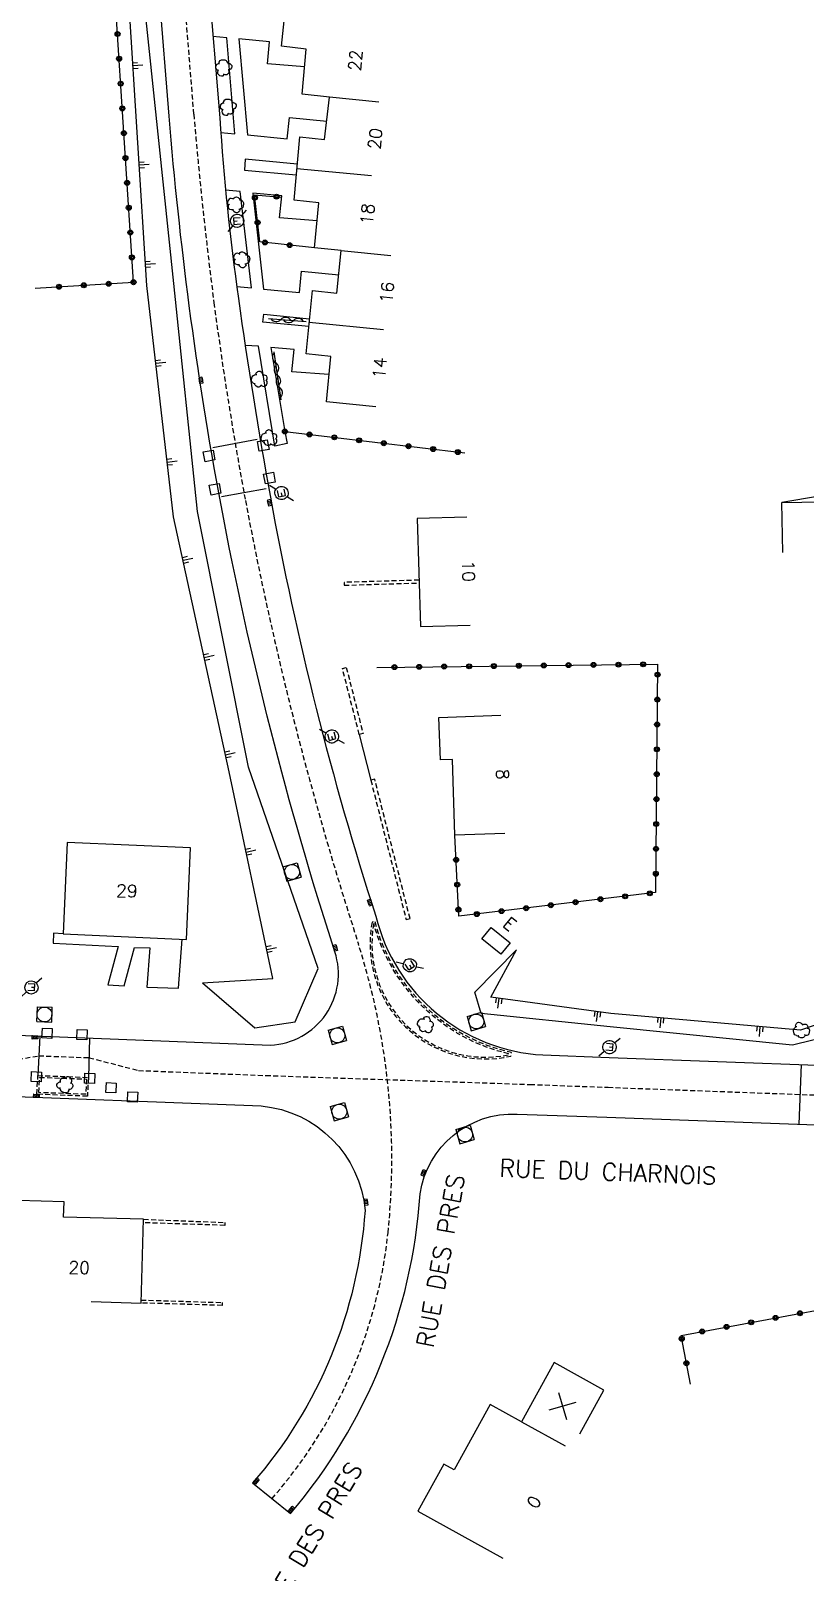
# Model space of a CAD drawing. Header units: millimetres. Extents: x 150999 to 152000, y 125999 to 127001.
# Drawn here: x 151342.5 to 151420.3, y 126231.1 to 126386 of the extents above; entities that cross this region are included whole.
import ezdxf
from ezdxf.enums import TextEntityAlignment as Align

# ---------------------------------------------------------------- set-up
doc = ezdxf.new("R2010")
doc.units = ezdxf.units.MM
doc.linetypes.add('DASHED', pattern=[0.75, 0.5, -0.25])
doc.layers.get('0').update_dxf_attribs({"linetype": 'CONTINUOUS'})
for name, color, linetype in [('W0001', 6, 'DASHED'), ('W0008', 7, 'CONTINUOUS'), ('W0100', 7, 'CONTINUOUS'), ('W0112', 1, 'DASHED'), ('W0211', 2, 'CONTINUOUS'), ('W0300', 7, 'CONTINUOUS'), ('W0310', 3, 'CONTINUOUS'), ('W0322', 7, 'CONTINUOUS'), ('W0334', 7, 'CONTINUOUS'), ('W0400', 7, 'CONTINUOUS'), ('W0420', 7, 'CONTINUOUS'), ('W0471', 7, 'CONTINUOUS'), ('W0984', 7, 'CONTINUOUS'), ('W0989', 7, 'CONTINUOUS'), ('W0991', 7, 'CONTINUOUS'), ('W1102', 7, 'CONTINUOUS')]:
    doc.layers.add(name, color=color, linetype=linetype)
doc.styles.get("Standard").update_dxf_attribs({"font": 'romans.shx', "width": 0.85})

# ---------------------------------------------------------------- blocks, each defined once
blk = doc.blocks.new('t322o')
at = {"color": 0, "linetype": 'Continuous'}
for radius in [0.25, 0.15]:
    blk.add_circle((0, 0), radius, dxfattribs=at)
blk = doc.blocks.new('t310o')
at = {"color": 0, "linetype": 'Continuous'}
for centre, start, end in [((-0.5, 0.38), 216.8699, 323.1304), ((0.5, -0.37), 36.8699, 143.1303)]:
    blk.add_arc(centre, 0.625, start, end, dxfattribs=at)
blk = doc.blocks.new('t211o')
at = {"color": 0, "linetype": 'Continuous'}
for p, q in [((-0.29, 0.5), (-0.29, 0)), ((0, 1), (0, 0)), ((0.29, 0.5), (0.29, 0))]:
    blk.add_line(p, q, dxfattribs=at)
blk = doc.blocks.new('T300')
for p, q in [((-0.8, 0.51), (-0.86, 0.34)), ((-0.86, 0.34), (-0.86, 0.17)), ((-0.86, 0.17), (-0.74, 0.06)), ((-0.69, 0.63), (-0.8, 0.51)), ((-0.8, -0.06), (-0.74, 0.06)), ((-0.74, 0.06), (-0.69, 0.11)), ((-0.57, 0.69), (-0.69, 0.63)), ((-0.46, 0.69), (-0.57, 0.69)), ((-0.29, 0.63), (-0.46, 0.69)), ((-0.29, 0.63), (-0.17, 0.74)), ((-0.23, 0.57), (-0.29, 0.63)), ((-0.17, 0.74), (-0.06, 0.8)), ((-0.06, 0.8), (0.06, 0.8)), ((0.06, 0.8), (0.23, 0.74)), ((0.23, 0.74), (0.34, 0.63)), ((0.34, 0.63), (0.4, 0.51)), ((0.46, 0.46), (0.34, 0.46)), ((0.4, 0.51), (0.4, 0.46)), ((0.57, 0.4), (0.46, 0.46)), ((0.57, 0.4), (0.69, 0.29)), ((0.69, 0.29), (0.74, 0.17)), ((0.74, 0.06), (0.69, -0.17)), ((0.74, 0.17), (0.74, 0.06)), ((-0.8, -0.17), (-0.8, -0.06)), ((-0.8, -0.23), (-0.8, -0.17)), ((-0.74, -0.34), (-0.8, -0.23)), ((-0.69, -0.4), (-0.74, -0.34)), ((-0.51, -0.46), (-0.69, -0.4)), ((-0.4, -0.46), (-0.51, -0.46)), ((-0.4, -0.46), (-0.34, -0.46)), ((-0.34, -0.46), (-0.34, -0.4)), ((-0.34, -0.51), (-0.34, -0.46)), ((-0.29, -0.63), (-0.34, -0.51)), ((-0.17, -0.74), (-0.29, -0.63)), ((-0.06, -0.8), (-0.17, -0.74)), ((0.06, -0.8), (-0.06, -0.8)), ((0.17, -0.74), (0.06, -0.8)), ((0.23, -0.69), (0.17, -0.74)), ((0.29, -0.46), (0.23, -0.46)), ((0.29, -0.63), (0.23, -0.69)), ((0.46, -0.4), (0.29, -0.46)), ((0.34, -0.51), (0.29, -0.63)), ((0.34, -0.51), (0.34, -0.46)), ((0.57, -0.34), (0.46, -0.4)), ((0.63, -0.29), (0.57, -0.34)), ((0.69, -0.17), (0.63, -0.29))]:
    blk.add_line(p, q)
blk = doc.blocks.new('T471')
for p, q in [((-0.333334, 0.333334), (-0.333334, -0.333334)), ((-0.333334, 0.333334), (0.333334, 0.333334)), ((-0.333334, 0), (0, 0)), ((0.500001, 0.500001), (1.000002, 1.000002)), ((-0.500001, -0.500001), (-1.000002, -1.000002)), ((-0.333334, -0.333334), (0.333334, -0.333334))]:
    blk.add_line(p, q)
blk.add_ellipse((0, 0), major_axis=(0.471405, 0.471405), ratio=1, start_param=5.4977871438, end_param=11.780972451)
blk = doc.blocks.new('T400')
for p, q in [((-0.15, 0.3), (0.15, 0.3)), ((-0.15, -0.25), (-0.15, 0.3)), ((-0.15, 0.15), (0.15, 0.15)), ((-0.15, 0), (0.15, 0)), ((0.15, 0.3), (0.15, -0.25)), ((-0.15, -0.15), (0.15, -0.15)), ((-0.15, -0.25), (-0.15, -0.3)), ((-0.15, -0.3), (0.15, -0.3)), ((0.15, -0.3), (0.15, -0.25))]:
    blk.add_line(p, q)
blk = doc.blocks.new('t112o')
at = {"color": 0, "linetype": 'Continuous'}
for p, q in [((-0.5, 0.5), (0.5, 0.5)), ((-0.5, -0.5), (-0.5, 0.5)), ((0.5, 0.5), (0.5, -0.5)), ((0.5, -0.5), (-0.5, -0.5))]:
    blk.add_line(p, q, dxfattribs=at)
blk = doc.blocks.new('T420')
for p, q in [((0.75, 0.75), (-0.75, 0.75)), ((-0.75, 0.75), (-0.75, -0.75)), ((0.75, 0.75), (0.75, -0.75)), ((0.75, -0.75), (-0.75, -0.75))]:
    blk.add_line(p, q)
blk.add_ellipse((0, 0), major_axis=(-0.53, 0.53), ratio=1, start_param=3.926991, end_param=10.210176)
blk = doc.blocks.new('t991o')
at = {"color": 0, "linetype": 'Continuous'}
for p, q in [((-1, 1), (1, -1)), ((-1, -1), (1, 1))]:
    blk.add_line(p, q, dxfattribs=at)

msp = doc.modelspace()

# ---------------------------------------------------------------- linework, layer by layer
at = {"layer": 'W0001'}
for points in [[(151483.07, 126014.25, -0.000463), (151465.48, 126121.41, 0.000328), (151442.8, 126260.36, 0.101931), (151437.67, 126274.58, -0.295589), (151437.91, 126280.29, 0.116471), (151443.73, 126299.09, -0.011498), (151445.36, 126310.69, 0.049077), (151450.21, 126349.63, 0.050108), (151447.47, 126388.3, -0.000595), (151431.9, 126478.98), (151424.7, 126521.56, 0.002254), (151411.43, 126599.34, 0.406265), (151396.07, 126610.27), (151389.67, 126609.02, 0.044346), (151379.93, 126606.54), (151374.75, 126605.55), (151370.37, 126603.33), (151366.54, 126599.96), (151356.47, 126594.23), (151321.48, 126574.08), (151307.47, 126566.04)], [(151366.76, 126238.5, 0.154631), (151378.41, 126265.19, 0.103525), (151375.44, 126294.22, -0.03208), (151364.09, 126338.78, -0.013787), (151360.93, 126358.66, -0.01199), (151358.91, 126377.59), (151357.94, 126389.7), (151354.32, 126433.99), (151352.73, 126453.04), (151350.45, 126481.2), (151349.24, 126496.27), (151347.54, 126516.77), (151346.67, 126527.46), (151343.86, 126561.44, 0.049583), (151341.99, 126571.64, 0.07302), (151336.86, 126582.94, 0.51535)]]:
    msp.add_lwpolyline(points, format="xyb", dxfattribs=at)
msp.add_lwpolyline([(151335.91, 126282.18), (151338.29, 126282.09), (151343.34, 126282.99), (151348.38, 126282.8), (151353.34, 126281.51), (151366.14, 126281.01), (151392.67, 126280.11), (151400.51, 126279.82), (151437.08, 126278.47)], dxfattribs=at)
at = {"layer": 'W0008'}
for points in [[(151763.23, 126502.82, 0.04784), (151738.65, 126543.01, 0.037428), (151713.93, 126571.65, 0.026113), (151676.15, 126603.66, 0.043958), (151645.47, 126626.27, 0.06869), (151615.89, 126637.24, -0.067758), (151606.11, 126641.3), (151586.22, 126653.91, 0.190937), (151564.94, 126657.36, 0.061077), (151535.82, 126646.97), (151496.35, 126627.17, 0.390129), (151493.8, 126619.04), (151499.22, 126608.77, -0.421219), (151497.79, 126604.32, 0.00231), (151458, 126584.35), (151443.59, 126577.08), (151441.44, 126575.97), (151435.75, 126573.12, -0.483704), (151417.29, 126583.22, -0.000014), (151404.9, 126655.69)], [(151336.03, 126285.25), (151366.6, 126284.07, 0.496368), (151373.07, 126293.45, -0.032084), (151361.64, 126338.32, -0.013787), (151358.45, 126358.33, -0.011991), (151356.42, 126377.39), (151355.45, 126389.5), (151351.83, 126433.78), (151350.23, 126452.84), (151347.96, 126481), (151346.75, 126496.07), (151345.05, 126516.56), (151344.18, 126527.25), (151340.86, 126567.41, 0.526207), (151328.85, 126574.84), (151308.98, 126563.41)], [(151360.34, 126391.27), (151361.52, 126377.23, 0.018577), (151363.38, 126359.08, 0.010334), (151366.59, 126339.13, 0.033101), (151377.19, 126297.01, 0.330111), (151393.97, 126283.07), (151400.62, 126282.82), (151422.39, 126282.01, 0.387794), (151440.52, 126297.36, -0.013612), (151442.42, 126311.26, 0.049197), (151447.22, 126349.71, 0.050115), (151444.52, 126387.79, -0.000595), (151428.95, 126478.48)], [(151335.79, 126279.11), (151365.68, 126277.95, -0.363213), (151376.1, 126267.45, -0.163826), (151364.81, 126240.08), (151368.62, 126237, 0.160584), (151381.63, 126269.11, -0.383744), (151391.37, 126277.14), (151400.4, 126276.82), (151421.38, 126276.05, -0.357579), (151439.46, 126260.09, -0.000346), (151462.32, 126120.89, 0.000429), (151478.61, 126021.62, -0.383101), (151474.26, 126015.05), (151447.21, 126008, 0.008769), (151416.11, 126000, -0.009773)]]:
    msp.add_lwpolyline(points, format="xyb", dxfattribs=at)
at = {"layer": 'W0100'}
for points in [[(151377.19, 126348.21), (151372.22, 126348.69), (151372.66, 126353.26), (151370.19, 126353.51), (151370.81, 126359.88), (151373.28, 126359.63), (151373.71, 126363.9), (151371.02, 126364.18), (151371.45, 126368.69), (151368.97, 126368.97), (151369.56, 126375.34), (151372.04, 126375.06), (151372.52, 126379.31), (151369.77, 126379.62), (151370.2, 126384.14), (151367.71, 126384.42), (151368.03, 126387.63)], [(151418.06, 126333.57), (151417.97, 126338.57), (151425.96, 126338.71), (151426.23, 126327.6), (151421.24, 126327.48)], [(151386.33, 126337.11), (151381.33, 126336.96), (151381.66, 126326.12), (151386.65, 126326.27)], [(151390.13, 126305.34), (151385.13, 126305.17), (151384.88, 126312.77), (151383.67, 126312.73), (151383.53, 126316.99), (151389.73, 126317.2)], [(151348.6, 126258.3), (151353.6, 126258.15), (151353.86, 126266.56), (151345.83, 126266.78), (151345.87, 126268.32), (151341.26, 126268.44), (151341.08, 126261.9)], [(151397.66, 126245.02), (151400.08, 126249.4), (151395.09, 126252.16), (151391.81, 126246.22), (151388.67, 126247.95), (151385.05, 126241.38), (151384, 126241.96), (151381.39, 126237.22), (151389.95, 126232.5)]]:
    msp.add_lwpolyline(points, dxfattribs=at)
for points in [[(151345.78, 126295.24), (151358.17, 126294.69), (151358.57, 126303.88), (151346.18, 126304.43)], [(151389.75, 126293.19), (151387.84, 126294.73), (151388.76, 126295.87), (151390.67, 126294.33)]]:
    msp.add_lwpolyline(points, close=True, dxfattribs=at)
at = {"layer": 'W0112'}
for points in [[(151381.52, 126330.78), (151374.01, 126330.56), (151374.01, 126330.27), (151381.53, 126330.5)], [(151353.86, 126266.56), (151362.02, 126266.24), (151362.01, 126265.95), (151353.85, 126266.21)], [(151353.61, 126258.45), (151361.75, 126258.2), (151361.74, 126257.91), (151353.6, 126258.15)]]:
    msp.add_lwpolyline(points, dxfattribs=at)
for points in [[(151374.22, 126322.02), (151375.9, 126315.37), (151375.52, 126315.27), (151373.83, 126321.92)], [(151380.62, 126296.77), (151377.07, 126310.78), (151376.68, 126310.69), (151380.23, 126296.67)], [(151343.15, 126279.12), (151343.24, 126281.01), (151348.31, 126280.82), (151348.22, 126278.93)], [(151343.34, 126279.29), (151343.41, 126280.82), (151348.12, 126280.65), (151348.05, 126279.12)]]:
    msp.add_lwpolyline(points, close=True, dxfattribs=at)
at = {"layer": 'W0112', "flags": 128}
for points in [[(151376.81, 126296.4, 0.540944), (151390.76, 126282.96), (151390.81, 126283.31, -0.28126), (151377.09, 126296.51)], [(151376.97, 126296.27, 0.534651), (151390.6, 126283.11), (151390.61, 126283.17, -0.275856), (151376.97, 126296.27)]]:
    msp.add_lwpolyline(points, format="xyb", close=True, dxfattribs=at)
at = {"layer": 'W0211'}
for points in [[(151359.79, 126290.31), (151366.84, 126290.77), (151362.46, 126311.53), (151356.86, 126337.13), (151354.19, 126360.37), (151352.36, 126389.09), (151349.33, 126433.53), (151348.07, 126451.82), (151347.45, 126465.52)], [(151359.79, 126290.31), (151365.02, 126285.81), (151369.08, 126286.4), (151371.39, 126291.75), (151364.39, 126312), (151359.27, 126337.68), (151356.89, 126360.59), (151353.87, 126389.36), (151350.66, 126433.63), (151349.16, 126452.04), (151347.45, 126465.52)], [(151429.93, 126353.52), (151443.09, 126353.1), (151442.28, 126341.07), (151425.75, 126339.89), (151417.97, 126338.57)], [(151438.28, 126313.44), (151439.76, 126313.44), (151439.12, 126304.32), (151435.55, 126292.12), (151428.86, 126286.46), (151419.05, 126284.05), (151400.73, 126285.9), (151387.76, 126287.24), (151387.14, 126289.39), (151391.31, 126293.64)], [(151438.05, 126313.44), (151436.59, 126304.32), (151434.54, 126293.25), (151427, 126288), (151419.84, 126285.58), (151400.78, 126287.24), (151388.74, 126288.87), (151391.31, 126293.64)]]:
    msp.add_lwpolyline(points, dxfattribs=at)
at = {"layer": 'W0310'}
for points in [[(151366.4, 126357.06), (151370.19, 126356.77)], [(151367.67, 126348.9), (151366.96, 126353.73)]]:
    msp.add_lwpolyline(points, dxfattribs=at)
at = {"layer": 'W0322'}
for points in [[(151342.98, 126360.11), (151352.85, 126360.72), (151351.05, 126388.72), (151348.12, 126433.42), (151346.86, 126452.94), (151345.69, 126469.71)], [(151371.02, 126364.18), (151365.52, 126364.76), (151365.01, 126369.49), (151367.67, 126369.27)], [(151368.05, 126345.72), (151386.14, 126343.57)], [(151377.29, 126322.02), (151405.49, 126322.34), (151405.29, 126299.38), (151385.51, 126297.01), (151385.13, 126305.17)], [(151408.79, 126249.99), (151407.85, 126254.9), (151433.39, 126259.64)]]:
    msp.add_lwpolyline(points, dxfattribs=at)
at = {"layer": 'W0334', "flags": 128}
for points in [[(151361.62, 126375.77), (151363.04, 126375.64), (151362.21, 126385.28), (151360.83, 126385.41)], [(151369.3, 126372.58), (151364.05, 126373.07), (151363.98, 126371.97), (151369.2, 126371.49)], [(151363.21, 126360.29), (151364.71, 126360.14), (151363.56, 126369.84), (151362.1, 126369.98)]]:
    msp.add_lwpolyline(points, dxfattribs=at)
at = {"layer": 'W0334'}
for points in [[(151370.03, 126382.36), (151366.29, 126382.66), (151366.5, 126384.88), (151363.42, 126385.16), (151364.29, 126375.51), (151368.28, 126375.13), (151368.5, 126377.28), (151372.25, 126376.9)], [(151371.28, 126366.88), (151367.52, 126367.18), (151367.73, 126369.4), (151364.83, 126369.66), (151365.89, 126360.02), (151369.52, 126359.67), (151369.73, 126361.83), (151373.46, 126361.45)], [(151370.46, 126356.26), (151365.83, 126356.71), (151365.92, 126357.5), (151370.53, 126357.05)], [(151372.48, 126351.43), (151368.76, 126351.72), (151368.97, 126353.95), (151366.65, 126354.15), (151368.05, 126345.72), (151368.28, 126344.51), (151367.05, 126344.24), (151365.39, 126354.28), (151364.06, 126354.37)], [(151365.26, 126344.91), (151360.81, 126344.09)], [(151366.18, 126339.96), (151361.7, 126339.14)], [(151375.52, 126315.27), (151376.68, 126310.69)], [(151345.78, 126295.24), (151344.81, 126295.3), (151344.76, 126294.29), (151351.3, 126293.96), (151350.28, 126290.12), (151351.91, 126290.02), (151352.93, 126293.88), (151354.49, 126293.82), (151354.2, 126289.89), (151357.37, 126289.77), (151357.74, 126294.71)], [(151343.44, 126284.96), (151343.24, 126281.01)], [(151348.44, 126284.77), (151348.31, 126280.82)], [(151419.9, 126282.1), (151419.67, 126276.11)]]:
    msp.add_lwpolyline(points, dxfattribs=at)
at = {"layer": 'W1102'}
msp.add_line((151377.5, 126378.82), (151372.52, 126379.31), dxfattribs=at)
at = {"layer": 'W1102', "flags": 128}
for points in [[(151369.26, 126372.15), (151376.74, 126371.44)], [(151373.71, 126363.9), (151378.68, 126363.4)], [(151370.5, 126356.7), (151377.94, 126355.98)], [(151391.81, 126246.22), (151396.19, 126243.8)]]:
    msp.add_lwpolyline(points, dxfattribs=at)

# ---------------------------------------------------------------- block references
at = {"layer": 'W0112'}
for p, rotation in [((151365.88, 126344.31), 190.468166144952), ((151360.43, 126343.26), 190.468166144952), ((151366.49, 126341.04), 190.468166144952), ((151361.04, 126339.91), 190.468166144952), ((151344.17, 126285.26), 177.771281449057), ((151347.67, 126285.12), 177.771281449057), ((151343.08, 126280.88), 177.771281449057), ((151348.44, 126280.72), 177.771281449057), ((151350.6, 126279.77), 177.771281449057), ((151352.75, 126278.85), 177.771281449057)]:
    msp.add_blockref('t112o', p, dxfattribs=dict(at, rotation=rotation))
at = {"layer": 'W0211'}
for p, rotation in [((151352.78, 126382.45), 273.644354074091), ((151353.42, 126372.47), 273.644354074091), ((151354.05, 126362.49), 273.644354074091), ((151355.09, 126352.54), 276.564696844145), ((151356.23, 126342.61), 276.564696844145), ((151357.82, 126332.75), 282.33011839239), ((151359.96, 126322.98), 282.33011839239), ((151362.09, 126313.21), 282.33011839239), ((151364.17, 126303.43), 281.915181009111), ((151366.23, 126293.64), 281.915181009111), ((151389.59, 126288.75), 172.2876139981489), ((151399.5, 126287.41), 172.2876139981489), ((151405.84, 126286.8), 175.050783636836), ((151415.8, 126285.93), 175.050783636836)]:
    msp.add_blockref('t211o', p, dxfattribs=dict(at, rotation=rotation))
at = {"layer": 'W0300'}
for p, rotation in [((151361.92, 126382.34), 96.08561887765829), ((151362.37, 126378.39), 96.08561887765829), ((151363.17, 126368.48), 3.49296379811197), ((151363.78, 126362.96), 3.49296379811197), ((151365.44, 126350.98), 176.082280186447), ((151366.41, 126345.1), 176.082280186447), ((151382.13, 126286.17), 159.380564385873), ((151419.84, 126285.58), 198.673179050431), ((151345.94, 126280.01), 268.070186376448)]:
    msp.add_blockref('T300', p, dxfattribs=dict(at, rotation=rotation))
at = {"layer": 'W0310'}
for p, rotation in [((151367.65, 126356.97), 355.645090777031), ((151368.9, 126356.87), 355.645090777031), ((151367.12, 126352.61), 98.39888420641869), ((151367.31, 126351.37), 98.39888420641869), ((151367.49, 126350.14), 98.39888420641869)]:
    msp.add_blockref('t310o', p, dxfattribs=dict(at, rotation=rotation))
at = {"layer": 'W0322'}
for p, rotation in [((151351.24, 126385.66), 93.6795616866072), ((151351.4, 126383.17), 93.6795616866072), ((151351.56, 126380.67), 93.6795616866072), ((151351.72, 126378.18), 93.6795616866072), ((151351.88, 126375.69), 93.6795616866072), ((151352.04, 126373.19), 93.6795616866072), ((151352.2, 126370.7), 93.6795616866072), ((151365.04, 126369.21), 96.07146190019942), ((151367.22, 126369.31), 355.3379521627419), ((151352.37, 126368.2), 93.6795616866072), ((151352.53, 126365.71), 93.6795616866072), ((151365.31, 126366.72), 96.07146190019942), ((151366.05, 126364.71), 173.888652091206), ((151368.53, 126364.44), 173.888652091206), ((151352.69, 126363.21), 93.6795616866072), ((151345.36, 126360.26), 183.49296379812), ((151347.86, 126360.41), 183.49296379812), ((151350.35, 126360.56), 183.49296379812), ((151352.85, 126360.72), 93.6795616866072), ((151368.05, 126345.72), 353.21900081227), ((151370.53, 126345.42), 353.21900081227), ((151373.02, 126345.13), 353.21900081227), ((151375.5, 126344.83), 353.21900081227), ((151377.98, 126344.54), 353.21900081227), ((151380.46, 126344.24), 353.21900081227), ((151382.95, 126343.95), 353.21900081227), ((151385.43, 126343.65), 353.21900081227), ((151381.55, 126322.07), 0.6481632528951304), ((151384.05, 126322.1), 0.6481632528951304), ((151386.55, 126322.12), 0.6481632528951304), ((151389.05, 126322.15), 0.6481632528951304), ((151391.55, 126322.18), 0.6481632528951304), ((151394.05, 126322.21), 0.6481632528951304), ((151396.55, 126322.24), 0.6481632528951304), ((151399.05, 126322.27), 0.6481632528951304), ((151401.55, 126322.29), 0.6481632528951304), ((151404.05, 126322.32), 0.6481632528951304), ((151379.05, 126322.04), 0.6481632528951304), ((151405.48, 126321.28), 269.5095306792621), ((151405.46, 126318.78), 269.5095306792621), ((151405.44, 126316.28), 269.5095306792621), ((151405.42, 126313.78), 269.5095306792621), ((151405.4, 126311.28), 269.5095306792621), ((151405.37, 126308.78), 269.5095306792621), ((151405.35, 126306.28), 269.5095306792621), ((151405.33, 126303.78), 269.5095306792621), ((151385.25, 126302.68), 92.63611342125068), ((151405.31, 126301.28), 269.5095306792621), ((151385.36, 126300.18), 92.63611342125068), ((151402.22, 126299.01), 186.8421110486814), ((151404.7, 126299.31), 186.8421110486814), ((151385.48, 126297.68), 92.63611342125068), ((151389.81, 126297.52), 186.8421110486814), ((151392.29, 126297.82), 186.8421110486814), ((151394.77, 126298.12), 186.8421110486814), ((151397.25, 126298.42), 186.8421110486814), ((151399.74, 126298.72), 186.8421110486814), ((151387.32, 126297.23), 186.8421110486814), ((151419.79, 126257.12), 10.5123544027657), ((151412.42, 126255.75), 10.5123544027657), ((151414.88, 126256.21), 10.5123544027657), ((151417.34, 126256.66), 10.5123544027657), ((151407.91, 126254.56), 100.8609293917119), ((151409.96, 126255.29), 10.5123544027657), ((151408.38, 126252.1), 100.8609293917119)]:
    msp.add_blockref('t322o', p, dxfattribs=dict(at, rotation=rotation))
at = {"layer": 'W0400'}
for p, rotation in [((151359.62, 126350.85), 189.0394574154269), ((151366.51, 126338.55), 192.456969920503), ((151376.59, 126298.39), 16.99363319198665), ((151373.12, 126293.82), 196.248724994397), ((151342.93, 126284.84), 267.771281449057), ((151343.08, 126278.97), 267.771281449057), ((151381.96, 126271.24), 338.8363152061168), ((151376.2, 126268.27), 184.4259404890749), ((151365.17, 126240.26), 139.592262804856), ((151368.72, 126237.4), 139.592262804856)]:
    msp.add_blockref('T400', p, dxfattribs=dict(at, rotation=rotation))
at = {"layer": 'W0420'}
for p, rotation in [((151368.76, 126301.45), 106.248724994397), ((151343.91, 126287.14), 177.771281449057), ((151387.28, 126286.44), 106.230044070275), ((151373.32, 126285.04), 106.248724994397), ((151373.52, 126277.37), 106.248724994397), ((151386.14, 126275.08), 106.248724994397)]:
    msp.add_blockref('T420', p, dxfattribs=dict(at, rotation=rotation))
at = {"layer": 'W0471'}
for p, rotation in [((151363.25, 126366.88), 3.49296379811197), ((151367.71, 126339.54), 102.456969920503), ((151372.77, 126315.08), 106.248724994397), ((151380.6, 126292.09), 122.843360859982), ((151342.59, 126289.86), 177.771281449057), ((151400.66, 126283.86), 175.050783636836)]:
    msp.add_blockref('T471', p, dxfattribs=dict(at, rotation=rotation))
at = {"layer": 'W0991', "rotation": 331.1195948623691}
msp.add_blockref('t991o', (151395.94, 126247.81), dxfattribs=at)

# ---------------------------------------------------------------- texts
at = {"layer": 'W0984'}
msp.add_text('E', height=1.25, rotation=321.154, dxfattribs=at).set_placement((151390.64, 126296.25), align=Align.MIDDLE)
at = {"layer": 'W0989'}
for s, rotation, p in [('RUE DU CHARNOIS', 357.9055, (151400.51, 126271.33)), ('RUE DES PRES', 79.6548, (151383.69, 126262.39)), ('RUE DES PRES', 58.6897, (151370.61, 126234.4))]:
    msp.add_text(s, height=1.75, rotation=rotation, dxfattribs=at).set_placement(p, align=Align.MIDDLE)
at = {"layer": 'W0991'}
for s, rotation, p in [('22', 84.4231, (151375.14, 126383)), ('20', 84.1237, (151377.12, 126375.13)), ('18', 84.2002, (151376.34, 126367.56)), ('16', 84.2842, (151378.31, 126359.69)), ('14', 84.5088, (151377.57, 126352.1)), ('10', 271.7154, (151386.49, 126331.69)), ('8', 271.9296, (151389.93, 126311.27)), ('29', 357.5296, (151352.18, 126299.56)), ('20', 358.2256, (151347.39, 126261.71)), ('0', 61.1196, (151393.07, 126238.15))]:
    msp.add_text(s, height=1.25, rotation=rotation, dxfattribs=at).set_placement(p, align=Align.MIDDLE)

doc.saveas('drawing.dxf')
